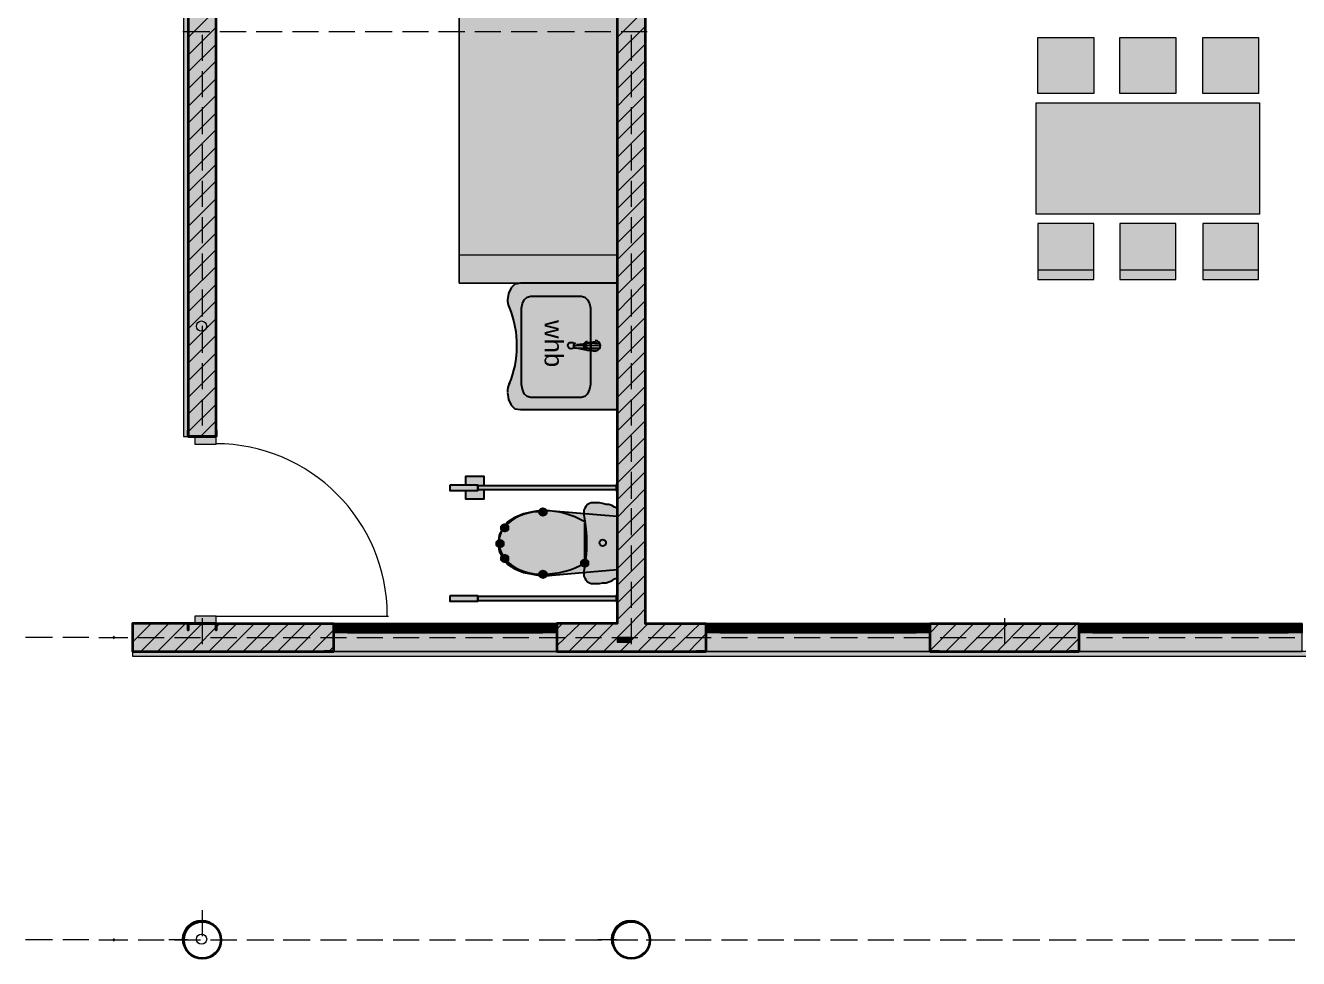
# Model space of a CAD drawing. Header units: inches. Extents: x 4990 to 45771, y 36968 to 49368.
# Drawn here: x 34261 to 41092, y 38220 to 43228 of the extents above; entities that cross this region are included whole.
import ezdxf

# ---------------------------------------------------------------- set-up
doc = ezdxf.new("R2010")
doc.units = ezdxf.units.IN
doc.header["$MEASUREMENT"] = 0
for name, color, linetype in [('PDF_PDF_Annotation - Label', 7, 'Continuous'), ('PDF_PDF_Structural - Shear', 6, 'Continuous'), ('PDF_Text', 1, 'Continuous')]:
    doc.layers.add(name, color=color, linetype=linetype)
for name, color, linetype, true_color in [('PDF_PDF_Interior$-$Furniture$', 7, 'Continuous', 0xffffff), ('PDF_PDF_Shell - Roof', 7, 'Continuous', 0xbf8080), ('PDF_PDF_Structural - Bearing', 7, 'Continuous', 0xfd8379)]:
    doc.layers.add(name, color=color, linetype=linetype, true_color=true_color)
doc.styles.add('PDF ArialMT', font='arial.ttf')

msp = doc.modelspace()

# ---------------------------------------------------------------- hatches: boundary and pattern name
at = {"layer": 'PDF_PDF_Interior$-$Furniture$', "true_color": 0x7b6444, "transparency": 33554559}
for points in [[(37037.6, 40642), (37022.7, 40637), (37012.7, 40627), (37012.7, 40607), (37022.7, 40597), (37037.6, 40592), (37052.6, 40597), (37062.6, 40607), (37062.6, 40627), (37052.6, 40637)], [(36832.9, 40557.1), (36817.9, 40552.1), (36807.9, 40542.1), (36807.9, 40522.1), (36817.9, 40512.1), (36832.9, 40507.2), (36847.9, 40512.1), (36857.9, 40522.1), (36857.9, 40542.1), (36847.9, 40552.1)], [(36807.9, 40472.2), (36793, 40467.2), (36783, 40457.2), (36783, 40437.2), (36793, 40427.3), (36807.9, 40422.3), (36822.9, 40427.3), (36832.9, 40437.2), (36832.9, 40457.2), (36822.9, 40467.2)], [(36832.9, 40392.3), (36817.9, 40387.3), (36807.9, 40377.3), (36807.9, 40357.4), (36817.9, 40347.4), (36832.9, 40342.4), (36847.9, 40347.4), (36857.9, 40357.4), (36857.9, 40377.3), (36847.9, 40387.3)], [(37037.6, 40307.4), (37022.7, 40302.4), (37012.7, 40292.4), (37012.7, 40272.5), (37022.7, 40262.5), (37037.6, 40257.5), (37052.6, 40262.5), (37062.6, 40272.5), (37062.6, 40292.4), (37052.6, 40302.4)], [(37262.3, 40367.3), (37247.4, 40362.3), (37237.4, 40352.4), (37237.4, 40332.4), (37247.4, 40322.4), (37262.3, 40317.4), (37277.3, 40322.4), (37287.3, 40332.4), (37287.3, 40352.4), (37277.3, 40362.3)]]:
    msp.add_hatch(color=37, dxfattribs=at).paths.add_polyline_path(points)
at = {"layer": 'PDF_PDF_Structural - Shear', "transparency": 33554559}
for points in [[(34735.7, 39952.9), (34730.7, 39947.9), (34725.7, 39942.9), (34730.7, 39937.9), (34735.7, 39932.9), (34740.7, 39937.9), (34745.7, 39942.9), (34740.7, 39947.9)], [(34735.7, 39952.9), (34730.7, 39947.9), (34725.7, 39942.9), (34730.7, 39937.9), (34735.7, 39932.9), (34740.7, 39937.9), (34745.7, 39942.9), (34740.7, 39947.9)], [(34735.7, 38330.1), (34730.7, 38325.1), (34725.7, 38320.1), (34730.7, 38315.1), (34735.7, 38310.1), (34740.7, 38315.1), (34745.7, 38320.1), (34740.7, 38325.1)], [(34735.7, 38330.1), (34730.7, 38325.1), (34725.7, 38320.1), (34730.7, 38315.1), (34735.7, 38310.1), (34740.7, 38315.1), (34745.7, 38320.1), (34740.7, 38325.1)]]:
    msp.add_hatch(color=256, dxfattribs=at).paths.add_polyline_path(points)

# ---------------------------------------------------------------- linework, layer by layer
at = {"layer": 'PDF_PDF_Annotation - Label', "lineweight": 13}
for centre in [(35206.5, 41614.8), (35206.5, 38324.1)]:
    msp.add_circle(centre, 27.5, dxfattribs=at)
at = {"layer": 'PDF_PDF_Annotation - Label', "lineweight": 0}
for centre in [(35206.5, 41614.8), (35206.5, 38324.1)]:
    msp.add_circle(centre, 27.5, dxfattribs=at)
at = {"layer": 'PDF_PDF_Interior$-$Furniture$', "color": 39, "lineweight": 13, "true_color": 0x563838}
for points in [[(39993.7, 42864), (39694.1, 42864), (39694.1, 43163.6), (39993.7, 43163.6)], [(40433.1, 42864), (40133.5, 42864), (40133.5, 43163.6), (40433.1, 43163.6)], [(40877.5, 42864), (40577.9, 42864), (40577.9, 43163.6), (40877.5, 43163.6)], [(40882.5, 42214.9), (39684.1, 42214.9), (39684.1, 42814), (40882.5, 42814)], [(39694.1, 42164.9), (39694.1, 41865.3), (39993.7, 41865.3), (39993.7, 42164.9)], [(40133.5, 42164.9), (40133.5, 41865.3), (40433.1, 41865.3), (40433.1, 42164.9)], [(40577.9, 42164.9), (40577.9, 41865.3), (40877.5, 41865.3), (40877.5, 42164.9)]]:
    msp.add_lwpolyline(points, close=True, dxfattribs=at)
for points in [[(39993.7, 41915.3), (39694.1, 41915.3)], [(40433.1, 41915.3), (40133.5, 41915.3)], [(40877.5, 41915.3), (40577.9, 41915.3)]]:
    msp.add_lwpolyline(points, dxfattribs=at)
at = {"layer": 'PDF_PDF_Interior$-$Furniture$', "color": 37, "lineweight": 25, "true_color": 0x7b6444}
for points in [[(36847.9, 41256.1), (36852.9, 41221.2), (36867.9, 41191.2), (36887.8, 41171.3), (36917.8, 41166.3), (37437.1, 41166.3), (37437.1, 41845.3), (36917.8, 41845.3), (36887.8, 41840.4), (36867.9, 41820.4), (36852.9, 41790.4), (36847.9, 41755.5)], [(37217.4, 41515.8), (37272.3, 41520.8)], [(37272.3, 41485.8), (37217.4, 41495.8)], [(37322.2, 41530.8), (37277.3, 41525.8)], [(37282.3, 41490.8), (37297.3, 41490.8), (37297.3, 41520.8), (37282.3, 41520.8)], [(36723.1, 40756.8), (36723.1, 40806.7), (36623.2, 40806.7), (36623.2, 40761.8)], [(36623.2, 40731.8), (36623.2, 40686.9), (36723.1, 40686.9), (36723.1, 40736.8)]]:
    msp.add_lwpolyline(points, dxfattribs=at)
at = {"layer": 'PDF_PDF_Interior$-$Furniture$', "lineweight": 0}
for points in [[(37437.1, 41845.3), (36917.8, 41845.3), (37437.1, 41845.3)], [(37347.2, 41510.8), (37212.4, 41510.8), (37347.2, 41510.8)], [(37347.2, 41495.8), (37212.4, 41495.8), (37347.2, 41495.8)], [(37332.2, 41485.8), (37277.3, 41485.8), (37332.2, 41485.8)]]:
    msp.add_lwpolyline(points, dxfattribs=at)
at = {"layer": 'PDF_PDF_Interior$-$Furniture$', "color": 37, "lineweight": 25, "true_color": 0x7b6444}
for points in [[(36846.9, 41760.3, 0.112451), (36857.7, 41711.6, -0.101348), (36896.8, 41507.6, -0.102051), (36855.5, 41302.7)], [(37276.7, 41532.3, 0.118159), (37266.6, 41528.8, 0.254798), (37256.3, 41510, 0.255358), (37266.6, 41491.1, 0.122395), (37277.3, 41485.8), (37322.2, 41480.8)], [(37318.8, 41482.5, 0.414354), (37346.2, 41510, 0.414157), (37318.8, 41537.4)], [(37212.3, 41522.3, 0.377778), (37201.4, 41510, 0.378793), (37212.4, 41497.6)], [(37278.8, 41522.4, 0.414719), (37266.3, 41509.9, 0.415085), (37278.8, 41497.5)], [(37019.1, 40618.6, 0.214257), (36826.9, 40532.3, 0.158174), (36801.9, 40452.1)], [(37259.6, 40565.2, 0.133083), (37044.1, 40623.6, 0.004504), (37037.2, 40623.5)], [(37044.2, 40284.1, 0.13301), (37262.3, 40342.4), (37262.3, 40447.2), (37262.3, 40557.1)], [(37019.1, 40289, 0.01414), (37034.7, 40289.2, 0.006728), (37044.7, 40289.1)]]:
    msp.add_lwpolyline(points, format="xyb", dxfattribs=at)
for points in [[(36922.8, 41710.5), (36927.8, 41735.5), (36937.8, 41755.5), (36952.7, 41770.4), (36972.7, 41775.4), (37242.4, 41775.4), (37262.3, 41770.4), (37277.3, 41755.5), (37287.3, 41735.5), (37292.3, 41710.5), (37292.3, 41301.1), (37287.3, 41276.1), (37277.3, 41251.1), (37262.3, 41236.2), (37242.4, 41231.2), (36972.7, 41231.2), (36952.7, 41236.2), (36937.8, 41251.1), (36927.8, 41276.1), (36922.8, 41301.1)], [(36538.3, 40761.8), (36538.3, 40731.8), (36688.1, 40731.8), (36688.1, 40761.8)], [(36688.1, 40756.8), (36688.1, 40736.8), (37432.1, 40736.8), (37432.1, 40756.8)], [(37432.1, 40726.9), (37437.1, 40726.9), (37437.1, 40766.8), (37432.1, 40766.8)], [(37422.1, 40642), (37407.1, 40652), (37392.2, 40656.9), (37377.2, 40656.9), (37357.2, 40661.9), (37342.2, 40666.9), (37327.2, 40666.9), (37307.3, 40666.9), (37297.3, 40666.9), (37287.3, 40661.9), (37277.3, 40656.9), (37267.3, 40647), (37262.3, 40637), (37257.3, 40627), (37257.3, 40617), (37257.3, 40602), (37262.3, 40567.1), (37267.3, 40527.1), (37272.3, 40487.2), (37272.3, 40447.2), (37272.3, 40412.3), (37267.3, 40372.3), (37262.3, 40332.4), (37257.3, 40297.4), (37257.3, 40282.5), (37257.3, 40272.5), (37262.3, 40262.5), (37267.3, 40252.5), (37277.3, 40242.5), (37287.3, 40237.5), (37297.3, 40232.5), (37307.3, 40232.5), (37327.2, 40232.5), (37342.2, 40232.5), (37357.2, 40237.5), (37377.2, 40237.5), (37392.2, 40242.5), (37407.1, 40247.5), (37422.1, 40257.5), (37437.1, 40262.5), (37437.1, 40637)], [(36932.8, 40607), (36887.8, 40587), (36847.9, 40562.1), (36822.9, 40527.1), (36802.9, 40492.2), (36798, 40447.2), (36802.9, 40407.3), (36822.9, 40372.3), (36847.9, 40337.4), (36887.8, 40312.4), (36932.8, 40292.4), (36982.7, 40282.5), (37037.6, 40272.5), (37087.6, 40277.5), (37437.1, 40307.4), (37437.1, 40592), (37087.6, 40622), (37037.6, 40627), (36982.7, 40617)], [(36538.3, 40167.6), (36538.3, 40137.6), (36688.1, 40137.6), (36688.1, 40167.6)], [(37432.1, 40132.7), (37437.1, 40132.7), (37437.1, 40172.6), (37432.1, 40172.6)], [(36688.1, 40162.6), (36688.1, 40142.6), (37432.1, 40142.6), (37432.1, 40162.6)]]:
    msp.add_lwpolyline(points, close=True, dxfattribs=at)
at = {"layer": 'PDF_PDF_Interior$-$Furniture$', "lineweight": 0}
msp.add_lwpolyline([(36857.9, 41705.5), (36857.9, 41705.5), (36857.9, 41705.5)], close=True, dxfattribs=at)
at = {"layer": 'PDF_PDF_Interior$-$Furniture$', "color": 37, "lineweight": 25, "true_color": 0x7b6444}
for centre in [(37188.9, 41509.9), (37358.7, 40451.3)]:
    msp.add_circle(centre, 17.5, dxfattribs=at)
for centre, radius, start, end in [((36959.2, 41260.3), 112.3, 154.67654, 180.36247), ((37024.1, 40366.5), 252.1, 86.81903, 90.06088), ((36939.2, 40456.3), 137.3, 180.31309, 216.25489), ((37019.1, 40541.2), 257.2, 221.62172, 270)]:
    msp.add_arc(centre, radius, start, end, dxfattribs=at)
at = {"layer": 'PDF_PDF_Interior$-$Furniture$', "transparency": 33554559}
for points in [[(39993.7, 42864), (39993.7, 43163.6), (39694.1, 42864)], [(39993.7, 43163.6), (39694.1, 42864), (39694.1, 43163.6)], [(40433.1, 42864), (40433.1, 43163.6), (40133.5, 42864)], [(40433.1, 43163.6), (40133.5, 42864), (40133.5, 43163.6)], [(40877.5, 42864), (40877.5, 43163.6), (40577.9, 42864)], [(40877.5, 43163.6), (40577.9, 42864), (40577.9, 43163.6)], [(40882.5, 42214.9), (40882.5, 42814), (39684.1, 42214.9)], [(40882.5, 42814), (39684.1, 42214.9), (39684.1, 42814)], [(39993.7, 42164.9), (39993.7, 41865.3), (39694.1, 42164.9)], [(39993.7, 41865.3), (39694.1, 42164.9), (39694.1, 41865.3)], [(40433.1, 42164.9), (40433.1, 41865.3), (40133.5, 42164.9)], [(40433.1, 41865.3), (40133.5, 42164.9), (40133.5, 41865.3)], [(40877.5, 42164.9), (40877.5, 41865.3), (40577.9, 42164.9)], [(40877.5, 41865.3), (40577.9, 42164.9), (40577.9, 41865.3)], [(36862.9, 41810.4), (37437.1, 41800.4), (36857.9, 41800.4)], [(36872.9, 41825.4), (37437.1, 41810.4), (36862.9, 41810.4)], [(37437.1, 41810.4), (36862.9, 41810.4), (37437.1, 41800.4)], [(36882.8, 41830.4), (37437.1, 41825.4), (36872.9, 41825.4)], [(37437.1, 41825.4), (36872.9, 41825.4), (37437.1, 41810.4)], [(36892.8, 41840.4), (37437.1, 41830.4), (36882.8, 41830.4)], [(37437.1, 41830.4), (36882.8, 41830.4), (37437.1, 41825.4)], [(36902.8, 41845.3), (37437.1, 41840.4), (36892.8, 41840.4)], [(37437.1, 41840.4), (36892.8, 41840.4), (37437.1, 41830.4)], [(36917.8, 41845.3), (37437.1, 41845.3), (36902.8, 41845.3)], [(37437.1, 41845.3), (36902.8, 41845.3), (37437.1, 41840.4)], [(36852.9, 41785.4), (37437.1, 41765.5), (36847.9, 41765.5)], [(37437.1, 41765.5), (36847.9, 41765.5), (37437.1, 41750.5)], [(36847.9, 41765.5), (37437.1, 41750.5), (36847.9, 41750.5)], [(37437.1, 41750.5), (36847.9, 41750.5), (37437.1, 41735.5)], [(36847.9, 41750.5), (37437.1, 41735.5), (36847.9, 41735.5)], [(36857.9, 41800.4), (37437.1, 41785.4), (36852.9, 41785.4)], [(37437.1, 41785.4), (36852.9, 41785.4), (37437.1, 41765.5)], [(37437.1, 41800.4), (36857.9, 41800.4), (37437.1, 41785.4)], [(37437.1, 41735.5), (36847.9, 41735.5), (37437.1, 41720.5)], [(36847.9, 41735.5), (37437.1, 41720.5), (36852.9, 41720.5)], [(37437.1, 41720.5), (36852.9, 41720.5), (37437.1, 41705.5)], [(36852.9, 41720.5), (37437.1, 41705.5), (36857.9, 41705.5)], [(37437.1, 41705.5), (36857.9, 41705.5), (37437.1, 41645.6)], [(36857.9, 41705.5), (37437.1, 41645.6), (36877.8, 41645.6)], [(37437.1, 41645.6), (36877.8, 41645.6), (37437.1, 41575.7)], [(36877.8, 41645.6), (37437.1, 41575.7), (36892.8, 41575.7)], [(37437.1, 41575.7), (36892.8, 41575.7), (37437.1, 41505.8)], [(36892.8, 41575.7), (37437.1, 41505.8), (36897.8, 41505.8)], [(36897.8, 41505.8), (37437.1, 41435.9), (36892.8, 41435.9)], [(37437.1, 41505.8), (36897.8, 41505.8), (36897.8, 41505.8)], [(37437.1, 41505.8), (36897.8, 41505.8), (37437.1, 41435.9)], [(37212.4, 41510.8), (37347.2, 41505.8), (37207.4, 41505.8)], [(37347.2, 41505.8), (37207.4, 41505.8), (37347.2, 41495.8)], [(37207.4, 41505.8), (37347.2, 41495.8), (37212.4, 41495.8)], [(37217.4, 41515.8), (37347.2, 41510.8), (37212.4, 41510.8)], [(37212.4, 41510.8), (37347.2, 41510.8), (37347.2, 41510.8)], [(37347.2, 41510.8), (37212.4, 41510.8), (37347.2, 41505.8)], [(37212.4, 41495.8), (37347.2, 41495.8), (37347.2, 41495.8)], [(37347.2, 41495.8), (37212.4, 41495.8), (37342.2, 41495.8)], [(37212.4, 41495.8), (37342.2, 41495.8), (37217.4, 41495.8)], [(37272.3, 41520.8), (37342.2, 41515.8), (37217.4, 41515.8)], [(37342.2, 41515.8), (37217.4, 41515.8), (37347.2, 41510.8)], [(37342.2, 41495.8), (37217.4, 41495.8), (37337.2, 41485.8)], [(37217.4, 41495.8), (37337.2, 41485.8), (37272.3, 41485.8)], [(37277.3, 41525.8), (37337.2, 41520.8), (37272.3, 41520.8)], [(37337.2, 41520.8), (37272.3, 41520.8), (37342.2, 41515.8)], [(37337.2, 41485.8), (37272.3, 41485.8), (37277.3, 41485.8)], [(37272.3, 41485.8), (37337.2, 41485.8), (37337.2, 41485.8)], [(37322.2, 41530.8), (37332.2, 41525.8), (37277.3, 41525.8)], [(37337.2, 41525.8), (37337.2, 41525.8), (37277.3, 41525.8)], [(37337.2, 41525.8), (37277.3, 41525.8), (37332.2, 41525.8)], [(37337.2, 41525.8), (37277.3, 41525.8), (37337.2, 41520.8)], [(37337.2, 41485.8), (37332.2, 41485.8), (37277.3, 41485.8)], [(37277.3, 41485.8), (37332.2, 41485.8), (37322.2, 41480.8)], [(36892.8, 41435.9), (37437.1, 41366), (36877.8, 41366)], [(37437.1, 41435.9), (36892.8, 41435.9), (37437.1, 41366)], [(36877.8, 41366), (37437.1, 41306.1), (36857.9, 41306.1)], [(37437.1, 41366), (36877.8, 41366), (37437.1, 41306.1)], [(36852.9, 41291.1), (37437.1, 41276.1), (36847.9, 41276.1)], [(37437.1, 41276.1), (36847.9, 41276.1), (37437.1, 41261.1)], [(36847.9, 41276.1), (37437.1, 41261.1), (36847.9, 41261.1)], [(37437.1, 41261.1), (36847.9, 41261.1), (37437.1, 41241.2)], [(36847.9, 41261.1), (37437.1, 41241.2), (36847.9, 41241.2)], [(36857.9, 41301.1), (37437.1, 41291.1), (36852.9, 41291.1)], [(37437.1, 41291.1), (36852.9, 41291.1), (37437.1, 41276.1)], [(36857.9, 41306.1), (36857.9, 41301.1), (36857.9, 41301.1)], [(37437.1, 41306.1), (36857.9, 41306.1), (37437.1, 41301.1)], [(36857.9, 41306.1), (37437.1, 41301.1), (36857.9, 41301.1)], [(37437.1, 41301.1), (36857.9, 41301.1), (37437.1, 41291.1)], [(37437.1, 41241.2), (36847.9, 41241.2), (37437.1, 41226.2)], [(36847.9, 41241.2), (37437.1, 41226.2), (36852.9, 41226.2)], [(37437.1, 41226.2), (36852.9, 41226.2), (37437.1, 41211.2)], [(36852.9, 41226.2), (37437.1, 41211.2), (36857.9, 41211.2)], [(37437.1, 41211.2), (36857.9, 41211.2), (37437.1, 41196.2)], [(36857.9, 41211.2), (37437.1, 41196.2), (36862.9, 41196.2)], [(37437.1, 41196.2), (36862.9, 41196.2), (37437.1, 41186.2)], [(36862.9, 41196.2), (37437.1, 41186.2), (36872.9, 41186.2)], [(37437.1, 41186.2), (36872.9, 41186.2), (37437.1, 41176.2)], [(36872.9, 41186.2), (37437.1, 41176.2), (36882.8, 41176.2)], [(37437.1, 41176.2), (36882.8, 41176.2), (37437.1, 41171.3)], [(36882.8, 41176.2), (37437.1, 41171.3), (36892.8, 41171.3)], [(37437.1, 41171.3), (36892.8, 41171.3), (37437.1, 41166.3)], [(36892.8, 41171.3), (37437.1, 41166.3), (36902.8, 41166.3)], [(37437.1, 41166.3), (36902.8, 41166.3), (36917.8, 41166.3)], [(36902.8, 41166.3), (37437.1, 41166.3), (37437.1, 41166.3)], [(36723.1, 40806.7), (36623.2, 40806.7), (36723.1, 40761.8)], [(36623.2, 40806.7), (36723.1, 40761.8), (36623.2, 40761.8)], [(36688.1, 40761.8), (36688.1, 40731.8), (36538.3, 40761.8)], [(36688.1, 40731.8), (36538.3, 40761.8), (36538.3, 40731.8)], [(36723.1, 40761.8), (36623.2, 40761.8), (36723.1, 40756.8)], [(36623.2, 40761.8), (36723.1, 40756.8), (36623.2, 40756.8)], [(36723.1, 40756.8), (36623.2, 40756.8), (36723.1, 40736.8)], [(36623.2, 40756.8), (36723.1, 40736.8), (36623.2, 40736.8)], [(36723.1, 40736.8), (36623.2, 40736.8), (36723.1, 40731.8)], [(36623.2, 40736.8), (36723.1, 40731.8), (36623.2, 40731.8)], [(36723.1, 40731.8), (36623.2, 40731.8), (36723.1, 40686.9)], [(36623.2, 40731.8), (36723.1, 40686.9), (36623.2, 40686.9)], [(37432.1, 40756.8), (37432.1, 40736.8), (36688.1, 40756.8)], [(37432.1, 40736.8), (36688.1, 40756.8), (36688.1, 40736.8)], [(37432.1, 40766.8), (37437.1, 40766.8), (37432.1, 40726.9)], [(37437.1, 40766.8), (37432.1, 40726.9), (37437.1, 40726.9)], [(37272.3, 40652), (37412.1, 40647), (37267.3, 40647)], [(37412.1, 40647), (37267.3, 40647), (37422.1, 40642)], [(37267.3, 40647), (37422.1, 40642), (37267.3, 40642)], [(37277.3, 40656.9), (37407.1, 40652), (37272.3, 40652)], [(37407.1, 40652), (37272.3, 40652), (37412.1, 40647)], [(37282.3, 40656.9), (37387.2, 40656.9), (37277.3, 40656.9)], [(37392.2, 40656.9), (37392.2, 40656.9), (37277.3, 40656.9)], [(37392.2, 40656.9), (37277.3, 40656.9), (37387.2, 40656.9)], [(37392.2, 40656.9), (37277.3, 40656.9), (37407.1, 40652)], [(37287.3, 40661.9), (37377.2, 40656.9), (37282.3, 40656.9)], [(37377.2, 40656.9), (37282.3, 40656.9), (37387.2, 40656.9)], [(37297.3, 40666.9), (37357.2, 40661.9), (37287.3, 40661.9)], [(37362.2, 40661.9), (37362.2, 40661.9), (37287.3, 40661.9)], [(37362.2, 40661.9), (37287.3, 40661.9), (37357.2, 40661.9)], [(37362.2, 40661.9), (37287.3, 40661.9), (37377.2, 40656.9)], [(37302.3, 40666.9), (37337.2, 40666.9), (37297.3, 40666.9)], [(37342.2, 40666.9), (37342.2, 40666.9), (37297.3, 40666.9)], [(37342.2, 40666.9), (37297.3, 40666.9), (37337.2, 40666.9)], [(37342.2, 40666.9), (37297.3, 40666.9), (37357.2, 40661.9)], [(37307.3, 40666.9), (37327.2, 40666.9), (37302.3, 40666.9)], [(37327.2, 40666.9), (37302.3, 40666.9), (37337.2, 40666.9)], [(36887.8, 40587), (37437.1, 40562.1), (36847.9, 40562.1)], [(36892.8, 40592), (37437.1, 40587), (36887.8, 40587)], [(37437.1, 40587), (36887.8, 40587), (37437.1, 40562.1)], [(36932.8, 40607), (37437.1, 40592), (36892.8, 40592)], [(37437.1, 40592), (36892.8, 40592), (37437.1, 40587)], [(36982.7, 40617), (37262.3, 40607), (36932.8, 40607)], [(37262.3, 40607), (36932.8, 40607), (37437.1, 40592)], [(37022.7, 40622), (37127.5, 40617), (36982.7, 40617)], [(37127.5, 40617), (36982.7, 40617), (37262.3, 40607)], [(37037.6, 40627), (37087.6, 40622), (37022.7, 40622)], [(37087.6, 40622), (37022.7, 40622), (37127.5, 40617)], [(37262.3, 40637), (37437.1, 40627), (37257.3, 40627)], [(37437.1, 40627), (37257.3, 40627), (37437.1, 40617)], [(37257.3, 40627), (37437.1, 40617), (37257.3, 40617)], [(37437.1, 40617), (37257.3, 40617), (37437.1, 40602)], [(37257.3, 40617), (37437.1, 40602), (37257.3, 40602)], [(37437.1, 40602), (37257.3, 40602), (37437.1, 40567.1)], [(37257.3, 40602), (37437.1, 40567.1), (37262.3, 40567.1)], [(37267.3, 40642), (37432.1, 40637), (37262.3, 40637)], [(37437.1, 40637), (37437.1, 40637), (37262.3, 40637)], [(37437.1, 40637), (37262.3, 40637), (37432.1, 40637)], [(37437.1, 40637), (37262.3, 40637), (37437.1, 40627)], [(37422.1, 40642), (37267.3, 40642), (37432.1, 40637)], [(36822.9, 40527.1), (37437.1, 40492.2), (36802.9, 40492.2)], [(36847.9, 40562.1), (37437.1, 40527.1), (36822.9, 40527.1)], [(37437.1, 40527.1), (36822.9, 40527.1), (37437.1, 40492.2)], [(37437.1, 40562.1), (36847.9, 40562.1), (37437.1, 40527.1)], [(37437.1, 40567.1), (37262.3, 40567.1), (37437.1, 40527.1)], [(37262.3, 40567.1), (37437.1, 40527.1), (37267.3, 40527.1)], [(37437.1, 40527.1), (37267.3, 40527.1), (37437.1, 40487.2)], [(37267.3, 40527.1), (37437.1, 40487.2), (37272.3, 40487.2)], [(36802.9, 40492.2), (37437.1, 40447.2), (36798, 40447.2)], [(37437.1, 40447.2), (36798, 40447.2), (37437.1, 40407.3)], [(36798, 40447.2), (37437.1, 40407.3), (36802.9, 40407.3)], [(37437.1, 40492.2), (36802.9, 40492.2), (37437.1, 40447.2)], [(37437.1, 40487.2), (37272.3, 40487.2), (37437.1, 40447.2)], [(37272.3, 40487.2), (37437.1, 40447.2), (37272.3, 40447.2)], [(37437.1, 40447.2), (37272.3, 40447.2), (37437.1, 40412.3)], [(37272.3, 40447.2), (37437.1, 40412.3), (37272.3, 40412.3)], [(37437.1, 40407.3), (36802.9, 40407.3), (37437.1, 40372.3)], [(36802.9, 40407.3), (37437.1, 40372.3), (36822.9, 40372.3)], [(37437.1, 40372.3), (36822.9, 40372.3), (37437.1, 40337.4)], [(36822.9, 40372.3), (37437.1, 40337.4), (36847.9, 40337.4)], [(37267.3, 40372.3), (37437.1, 40332.4), (37262.3, 40332.4)], [(37272.3, 40412.3), (37437.1, 40372.3), (37267.3, 40372.3)], [(37437.1, 40372.3), (37267.3, 40372.3), (37437.1, 40332.4)], [(37437.1, 40412.3), (37272.3, 40412.3), (37437.1, 40372.3)], [(37437.1, 40337.4), (36847.9, 40337.4), (37437.1, 40312.4)], [(36847.9, 40337.4), (37437.1, 40312.4), (36887.8, 40312.4)], [(37437.1, 40312.4), (36887.8, 40312.4), (37437.1, 40307.4)], [(36887.8, 40312.4), (37437.1, 40307.4), (36892.8, 40307.4)], [(37437.1, 40307.4), (36892.8, 40307.4), (37262.3, 40292.4)], [(36892.8, 40307.4), (37262.3, 40292.4), (36932.8, 40292.4)], [(37262.3, 40332.4), (37437.1, 40297.4), (37257.3, 40297.4)], [(37437.1, 40332.4), (37262.3, 40332.4), (37437.1, 40297.4)], [(37262.3, 40292.4), (36932.8, 40292.4), (37127.5, 40282.5)], [(36932.8, 40292.4), (37127.5, 40282.5), (36982.7, 40282.5)], [(36982.7, 40282.5), (37022.7, 40277.5), (37087.6, 40277.5)], [(36982.7, 40282.5), (37127.5, 40282.5), (37087.6, 40277.5)], [(37022.7, 40277.5), (37087.6, 40277.5), (37037.6, 40272.5)], [(37437.1, 40297.4), (37257.3, 40297.4), (37437.1, 40282.5)], [(37257.3, 40297.4), (37437.1, 40282.5), (37257.3, 40282.5)], [(37437.1, 40282.5), (37257.3, 40282.5), (37437.1, 40272.5)], [(37257.3, 40282.5), (37437.1, 40272.5), (37257.3, 40272.5)], [(37437.1, 40272.5), (37257.3, 40272.5), (37437.1, 40262.5)], [(37257.3, 40272.5), (37437.1, 40262.5), (37262.3, 40262.5)], [(37432.1, 40262.5), (37432.1, 40262.5), (37262.3, 40262.5)], [(37432.1, 40262.5), (37262.3, 40262.5), (37437.1, 40262.5)], [(37432.1, 40262.5), (37262.3, 40262.5), (37422.1, 40257.5)], [(37262.3, 40262.5), (37422.1, 40257.5), (37267.3, 40257.5)], [(37422.1, 40257.5), (37267.3, 40257.5), (37412.1, 40252.5)], [(37267.3, 40257.5), (37412.1, 40252.5), (37267.3, 40252.5)], [(37412.1, 40252.5), (37267.3, 40252.5), (37407.1, 40247.5)], [(37267.3, 40252.5), (37407.1, 40247.5), (37272.3, 40247.5)], [(37407.1, 40247.5), (37272.3, 40247.5), (37392.2, 40242.5)], [(37272.3, 40247.5), (37392.2, 40242.5), (37277.3, 40242.5)], [(37387.2, 40242.5), (37387.2, 40242.5), (37277.3, 40242.5)], [(37387.2, 40242.5), (37277.3, 40242.5), (37392.2, 40242.5)], [(37387.2, 40242.5), (37277.3, 40242.5), (37377.2, 40237.5)], [(37277.3, 40242.5), (37377.2, 40237.5), (37282.3, 40237.5)], [(37377.2, 40237.5), (37282.3, 40237.5), (37362.2, 40237.5)], [(37282.3, 40237.5), (37362.2, 40237.5), (37287.3, 40237.5)], [(37357.2, 40237.5), (37357.2, 40237.5), (37287.3, 40237.5)], [(37357.2, 40237.5), (37287.3, 40237.5), (37362.2, 40237.5)], [(37357.2, 40237.5), (37287.3, 40237.5), (37342.2, 40232.5)], [(37287.3, 40237.5), (37342.2, 40232.5), (37297.3, 40232.5)], [(36688.1, 40167.6), (36688.1, 40137.6), (36538.3, 40167.6)], [(36688.1, 40137.6), (36538.3, 40167.6), (36538.3, 40137.6)], [(37337.2, 40232.5), (37337.2, 40232.5), (37297.3, 40232.5)], [(37337.2, 40232.5), (37297.3, 40232.5), (37342.2, 40232.5)], [(37297.3, 40232.5), (37302.3, 40232.5), (37327.2, 40232.5)], [(37297.3, 40232.5), (37337.2, 40232.5), (37327.2, 40232.5)], [(37302.3, 40232.5), (37327.2, 40232.5), (37307.3, 40232.5)], [(37432.1, 40172.6), (37437.1, 40172.6), (37432.1, 40132.7)], [(37437.1, 40172.6), (37432.1, 40132.7), (37437.1, 40132.7)], [(37432.1, 40162.6), (37432.1, 40142.6), (36688.1, 40162.6)], [(37432.1, 40142.6), (36688.1, 40162.6), (36688.1, 40142.6)]]:
    msp.add_solid(points, dxfattribs=at)
at = {"layer": 'PDF_PDF_Shell - Roof', "color": 7, "lineweight": 13}
msp.add_lwpolyline([(37437.1, 41845.3), (36588.2, 41845.3), (36588.2, 43947.5), (37437.1, 43947.5)], close=True, dxfattribs=at)
at = {"layer": 'PDF_PDF_Shell - Roof', "lineweight": 13}
for points in [[(35250, 43193.5), (35105.2, 43193.5)], [(35444.8, 43193.5), (35305, 43193.5)], [(35639.5, 43193.5), (35499.7, 43193.5)], [(35834.3, 43193.5), (35694.4, 43193.5)], [(36029, 43193.5), (35889.2, 43193.5)], [(36228.7, 43193.5), (36083.9, 43193.5)], [(36423.5, 43193.5), (36283.6, 43193.5)], [(36618.2, 43193.5), (36478.4, 43193.5)], [(36812.9, 43193.5), (36673.1, 43193.5)], [(37007.7, 43193.5), (36867.9, 43193.5)], [(37207.4, 43193.5), (37062.6, 43193.5)], [(37402.1, 43193.5), (37262.3, 43193.5)], [(37596.9, 43193.5), (37457.1, 43193.5)]]:
    msp.add_lwpolyline(points, dxfattribs=at)
at = {"layer": 'PDF_PDF_Structural - Bearing', "color": 7, "lineweight": 35}
for points in [[(35110.2, 48022), (35135.2, 48022), (35135.2, 41021.5), (35135.2, 41056.4), (35135.2, 41021.5), (35135.2, 41056.4)], [(37586.9, 47023.4), (37586.9, 46988.4), (37586.9, 47023.4), (37551.9, 47023.4), (37586.9, 47023.4), (37586.9, 40017.8), (37911.5, 40017.8), (37911.5, 39967.9), (37911.5, 39868), (37861.5, 39868)], [(35285, 41021.5), (35170.1, 41021.5), (35285, 41021.5), (35285, 43947.5), (37437.1, 43947.5), (37437.1, 40017.8), (37112.5, 40017.8), (37112.5, 39967.9), (37112.5, 39868), (37162.5, 39868)], [(35285, 41056.4), (35285, 41021.5), (35285, 41056.4), (35285, 41021.5), (35170.1, 41021.5), (35135.2, 41021.5), (35170.1, 41021.5), (35135.2, 41021.5)], [(35135.2, 40017.8), (34835.6, 40017.8), (34835.6, 39868), (35914.1, 39868)], [(35285, 39982.9), (35285, 40017.8), (35285, 39982.9), (35285, 40017.8), (35170.1, 40017.8), (35135.2, 40017.8), (35170.1, 40017.8), (35285, 40017.8), (35170.1, 40017.8), (35135.2, 40017.8), (35135.2, 39982.9), (35135.2, 40017.8), (35135.2, 39982.9)], [(35285, 40017.8), (35914.1, 40017.8), (35914.1, 39967.9), (35914.1, 39868), (35864.2, 39868)], [(39164.8, 39868), (39114.8, 39868), (39114.8, 39967.9), (39114.8, 40017.8), (39913.8, 40017.8), (39913.8, 39967.9), (39913.8, 39868), (39863.8, 39868)], [(37112.5, 39868), (37911.5, 39868)], [(39114.8, 39868), (39913.8, 39868)]]:
    msp.add_lwpolyline(points, dxfattribs=at)
at = {"layer": 'PDF_PDF_Structural - Bearing', "color": 251, "lineweight": 20, "true_color": 0x696969}
for points in [[(35110.2, 44996.1), (35110.2, 41021.5), (35135.2, 41021.5), (35135.2, 44996.1)], [(35509.7, 39843), (44218, 39843), (44218, 39868), (44218, 40417.3), (44193, 40417.3), (44193, 39868), (35509.7, 39868)], [(37512, 39868), (34835.6, 39868), (34835.6, 39843), (37512, 39843)], [(39514.3, 39868), (37611.9, 39868)], [(37611.9, 39843), (39514.3, 39843)], [(41516.6, 39868), (39614.2, 39868)], [(39614.2, 39843), (41516.6, 39843)]]:
    msp.add_lwpolyline(points, dxfattribs=at)
at = {"layer": 'PDF_PDF_Structural - Bearing', "color": 123, "lineweight": 20, "true_color": 0x70cdbd}
msp.add_lwpolyline([(36588.2, 41845.3), (37437.1, 41845.3), (37437.1, 43947.5), (36588.2, 43947.5)], close=True, dxfattribs=at)
at = {"layer": 'PDF_PDF_Structural - Bearing', "lineweight": 9}
for points in [[(35135.2, 43163.6), (35285, 43313.4)], [(37586.9, 43313.4), (37437.1, 43163.6)], [(35135.2, 43068.7), (35285, 43218.5)], [(37586.9, 43223.5), (37437.1, 43073.7)], [(35135.2, 42978.8), (35285, 43128.6)], [(37586.9, 43128.6), (37437.1, 42978.8)], [(35135.2, 42888.9), (35285, 43038.7)], [(37586.9, 43038.7), (37437.1, 42888.9)], [(35135.2, 42794.1), (35285, 42943.9)], [(37586.9, 42948.9), (37437.1, 42794.1)], [(35135.2, 42704.2), (35285, 42854)], [(37586.9, 42854), (37437.1, 42704.2)], [(37586.9, 42764.1), (37437.1, 42614.3)], [(35135.2, 42609.3), (35285, 42759.1)], [(35135.2, 42519.4), (35285, 42669.2)], [(37586.9, 42669.2), (37437.1, 42519.4)], [(35135.2, 42424.6), (35285, 42574.4)], [(37586.9, 42579.4), (37437.1, 42429.6)], [(35135.2, 42334.7), (35285, 42484.5)], [(37586.9, 42484.5), (37437.1, 42334.7)], [(35135.2, 42244.8), (35285, 42394.6)], [(37586.9, 42394.6), (37437.1, 42244.8)], [(35135.2, 42149.9), (35285, 42299.7)], [(37586.9, 42304.7), (37437.1, 42154.9)], [(35135.2, 42060.1), (35285, 42209.9)], [(37586.9, 42209.9), (37437.1, 42060.1)], [(35135.2, 41965.2), (35285, 42115)], [(37586.9, 42120), (37437.1, 41970.2)], [(35135.2, 41875.3), (35285, 42025.1)], [(37586.9, 42025.1), (37437.1, 41875.3)], [(35135.2, 41785.4), (35285, 41935.2)], [(37586.9, 41935.2), (37437.1, 41785.4)], [(35135.2, 41690.6), (35285, 41840.4)], [(37586.9, 41845.3), (37437.1, 41690.6)], [(35135.2, 41600.7), (35285, 41750.5)], [(37586.9, 41750.5), (37437.1, 41600.7)], [(35135.2, 41505.8), (35285, 41655.6)], [(37586.9, 41660.6), (37437.1, 41510.8)], [(35135.2, 41415.9), (35285, 41565.7)], [(37586.9, 41565.7), (37437.1, 41415.9)], [(35135.2, 41321.1), (35285, 41470.9)], [(37586.9, 41475.8), (37437.1, 41326)], [(35135.2, 41231.2), (35285, 41381)], [(37586.9, 41381), (37437.1, 41231.2)], [(35135.2, 41141.3), (35285, 41291.1)], [(37586.9, 41291.1), (37437.1, 41141.3)], [(35135.2, 41046.4), (35285, 41196.2)], [(37586.9, 41201.2), (37437.1, 41051.4)], [(35200.1, 41021.5), (35285, 41106.3)], [(37586.9, 41106.3), (37437.1, 40956.5)], [(37586.9, 41016.5), (37437.1, 40866.7)], [(37586.9, 40921.6), (37437.1, 40771.8)], [(37586.9, 40831.7), (37437.1, 40681.9)], [(37586.9, 40741.8), (37437.1, 40587)], [(37586.9, 40647), (37437.1, 40497.2)], [(37586.9, 40557.1), (37437.1, 40407.3)], [(37586.9, 40462.2), (37437.1, 40312.4)], [(37586.9, 40372.3), (37437.1, 40222.5)], [(37586.9, 40277.5), (37437.1, 40127.7)], [(37586.9, 40187.6), (37437.1, 40037.8)], [(37362.2, 39868), (37512, 40017.8), (37586.9, 40097.7)], [(34835.6, 39917.9), (34935.5, 40017.8)], [(34835.6, 40012.8), (34845.6, 40017.8)], [(34880.5, 39868), (35030.3, 40017.8)], [(34970.4, 39868), (35120.2, 40017.8)], [(35060.3, 39868), (35210.1, 40017.8)], [(35155.2, 39868), (35305, 40017.8)], [(35245, 39868), (35394.8, 40017.8)], [(35339.9, 39868), (35489.7, 40017.8)], [(35429.8, 39868), (35579.6, 40017.8)], [(35519.7, 39868), (35674.5, 40017.8)], [(35614.5, 39868), (35764.3, 40017.8)], [(35704.4, 39868), (35854.2, 40017.8)], [(35799.3, 39868), (35914.1, 39982.9)], [(37112.5, 39898), (37237.4, 40017.8)], [(37112.5, 39987.9), (37142.5, 40017.8)], [(37177.4, 39868), (37327.2, 40017.8)], [(37267.3, 39868), (37417.1, 40017.8)], [(37452.1, 39868), (37601.9, 40017.8)], [(37546.9, 39868), (37696.7, 40017.8)], [(37636.8, 39868), (37786.6, 40017.8)], [(37726.7, 39868), (37881.5, 40017.8)], [(37821.6, 39868), (37911.5, 39962.9)], [(39114.8, 39873), (39259.6, 40017.8)], [(39114.8, 39967.9), (39164.8, 40017.8)], [(39199.7, 39868), (39349.5, 40017.8)], [(39294.6, 39868), (39444.4, 40017.8)], [(39384.5, 39868), (39534.3, 40017.8)], [(39474.4, 39868), (39624.1, 40017.8)], [(39569.2, 39868), (39719, 40017.8)], [(39659.1, 39868), (39808.9, 40017.8)], [(39754, 39868), (39903.8, 40017.8)], [(35889.2, 39868), (35914.1, 39893)], [(39843.9, 39868), (39913.8, 39937.9)]]:
    msp.add_lwpolyline(points, dxfattribs=at)
at = {"layer": 'PDF_PDF_Structural - Bearing', "color": 251, "lineweight": 20, "true_color": 0x696969}
for points in [[(36588.2, 41845.3), (37437.1, 41845.3), (37437.1, 41995.1), (36588.2, 41995.1)], [(37437.1, 39917.9), (37512, 39917.9), (37512, 39942.9), (37437.1, 39942.9)]]:
    msp.add_lwpolyline(points, close=True, dxfattribs=at)
at = {"layer": 'PDF_PDF_Structural - Bearing', "color": 30, "lineweight": 20, "true_color": 0xff6600}
for points in [[(35170.1, 41021.5), (35170.1, 40981.5), (35285, 40981.5), (35285, 41021.5)], [(35285, 40017.8), (35285, 40057.8), (35170.1, 40057.8), (35170.1, 40017.8)]]:
    msp.add_lwpolyline(points, close=True, dxfattribs=at)
msp.add_lwpolyline([(35285, 40057.8), (36208.7, 40057.8)], dxfattribs=at)
at = {"layer": 'PDF_PDF_Structural - Bearing', "color": 7, "lineweight": 13}
for points in [[(36288.6, 40017.8), (35989, 40017.8), (35989, 39967.9), (35914.1, 39967.9), (35914.1, 39868), (37112.5, 39868), (37112.5, 39967.9), (37037.6, 39967.9), (37037.6, 40017.8), (37112.5, 40017.8), (37112.5, 39967.9), (37112.5, 40017.8), (35914.1, 40017.8), (35989, 40017.8)], [(35914.1, 40017.8), (35914.1, 39967.9), (35914.1, 40017.8)], [(35989, 39967.9), (36288.6, 39967.9)], [(36663.1, 40017.8), (36363.5, 40017.8)], [(36363.5, 39967.9), (36663.1, 39967.9)], [(37037.6, 40017.8), (36738, 40017.8)], [(36738, 39967.9), (37037.6, 39967.9)], [(38286, 40017.8), (37986.4, 40017.8), (37986.4, 39967.9), (37911.5, 39967.9), (37911.5, 39868), (39114.8, 39868), (39114.8, 39967.9), (39039.9, 39967.9), (39039.9, 40017.8), (39114.8, 40017.8), (39114.8, 39967.9), (39114.8, 40017.8), (37911.5, 40017.8), (37986.4, 40017.8)], [(37911.5, 40017.8), (37911.5, 39967.9), (37911.5, 40017.8)], [(37986.4, 39967.9), (38286, 39967.9)], [(38665.4, 40017.8), (38360.9, 40017.8)], [(38360.9, 39967.9), (38665.4, 39967.9)], [(39039.9, 40017.8), (38740.3, 40017.8)], [(38740.3, 39967.9), (39039.9, 39967.9)], [(40288.3, 40017.8), (39988.7, 40017.8), (39988.7, 39967.9), (39913.8, 39967.9), (39913.8, 39868), (41112.1, 39868), (41112.1, 39967.9), (41037.2, 39967.9), (41037.2, 40017.8), (41112.1, 40017.8), (41112.1, 39967.9), (41112.1, 40017.8), (39913.8, 40017.8), (39988.7, 40017.8)], [(39913.8, 40017.8), (39913.8, 39967.9), (39913.8, 40017.8)], [(39988.7, 39967.9), (40288.3, 39967.9)], [(40662.7, 40017.8), (40363.2, 40017.8)], [(40363.2, 39967.9), (40662.7, 39967.9)], [(41037.2, 40017.8), (40737.6, 40017.8)], [(40737.6, 39967.9), (41037.2, 39967.9)], [(35914.1, 39868), (35864.2, 39868)], [(37112.5, 39868), (37162.5, 39868)], [(37911.5, 39868), (37861.5, 39868)], [(39114.8, 39868), (39164.8, 39868)], [(39913.8, 39868), (39863.8, 39868)]]:
    msp.add_lwpolyline(points, dxfattribs=at)
at = {"layer": 'PDF_PDF_Structural - Bearing', "color": 7, "lineweight": 0, "true_color": 0xffffff}
for points in [[(37112.5, 39992.8, 49.9, 49.9, 0), (37037.6, 39992.8, 49.9, 49.9, 0), (36738, 39992.8, 49.9, 49.9, 0), (36688.1, 39992.8, 49.9, 49.9, 0), (36663.1, 39992.8, 49.9, 49.9, 0), (36363.5, 39992.8, 49.9, 49.9, 0), (36338.6, 39992.8, 49.9, 49.9, 0), (36288.6, 39992.8, 49.9, 49.9, 0), (35989, 39992.8, 0, 0, 0)], [(39114.8, 39992.8, 49.9, 49.9, 0), (39039.9, 39992.8, 49.9, 49.9, 0), (38740.3, 39992.8, 49.9, 49.9, 0), (38690.4, 39992.8, 49.9, 49.9, 0), (38665.4, 39992.8, 49.9, 49.9, 0), (38360.9, 39992.8, 49.9, 49.9, 0), (38335.9, 39992.8, 49.9, 49.9, 0), (38286, 39992.8, 49.9, 49.9, 0), (37986.4, 39992.8, 0, 0, 0)], [(41112.1, 39992.8, 49.9, 49.9, 0), (41037.2, 39992.8, 49.9, 49.9, 0), (40737.6, 39992.8, 49.9, 49.9, 0), (40687.7, 39992.8, 49.9, 49.9, 0), (40662.7, 39992.8, 49.9, 49.9, 0), (40363.2, 39992.8, 49.9, 49.9, 0), (40338.2, 39992.8, 49.9, 49.9, 0), (40288.3, 39992.8, 49.9, 49.9, 0), (39988.7, 39992.8, 0, 0, 0)]]:
    msp.add_lwpolyline(points, format="xyseb", dxfattribs=at)
at = {"layer": 'PDF_PDF_Structural - Bearing', "color": 7, "lineweight": 13}
for points in [[(36338.6, 40017.8), (36288.6, 40017.8), (36288.6, 39967.9), (36338.6, 39967.9), (36363.5, 39967.9), (36363.5, 40017.8)], [(36688.1, 40017.8), (36663.1, 40017.8), (36663.1, 39967.9), (36688.1, 39967.9), (36738, 39967.9), (36738, 40017.8)], [(38335.9, 40017.8), (38286, 40017.8), (38286, 39967.9), (38335.9, 39967.9), (38360.9, 39967.9), (38360.9, 40017.8)], [(38690.4, 40017.8), (38665.4, 40017.8), (38665.4, 39967.9), (38690.4, 39967.9), (38740.3, 39967.9), (38740.3, 40017.8)], [(40338.2, 40017.8), (40288.3, 40017.8), (40288.3, 39967.9), (40338.2, 39967.9), (40363.2, 39967.9), (40363.2, 40017.8)], [(40687.7, 40017.8), (40662.7, 40017.8), (40662.7, 39967.9), (40687.7, 39967.9), (40737.6, 39967.9), (40737.6, 40017.8)]]:
    msp.add_lwpolyline(points, close=True, dxfattribs=at)
at = {"layer": 'PDF_PDF_Structural - Bearing', "color": 1, "lineweight": 0}
for points in [[(35130.2, 38320.1), (35030.3, 38320.1)], [(35210.1, 38320.1), (35210.1, 38320.1)], [(35290, 38320.1), (35389.9, 38320.1)], [(37432.1, 38320.1), (37332.2, 38320.1)], [(37512, 38320.1), (37512, 38320.1)], [(37591.9, 38320.1), (37691.8, 38320.1)]]:
    msp.add_lwpolyline(points, dxfattribs=at)
at = {"layer": 'PDF_PDF_Structural - Bearing', "color": 7, "lineweight": 0}
for centre in [(35206.5, 38324.1), (37508.5, 38324.1)]:
    msp.add_circle(centre, 102.4, dxfattribs=at)
at = {"layer": 'PDF_PDF_Structural - Bearing', "color": 14, "lineweight": 35, "true_color": 0xa80e02}
for centre in [(35210.2, 38319.8), (37512.1, 38319.8)]:
    msp.add_circle(centre, 99.8, dxfattribs=at)
at = {"layer": 'PDF_PDF_Structural - Bearing', "color": 30, "lineweight": 20, "true_color": 0xff6600}
msp.add_arc((35281.4, 40061.8), 921.3, 0, 90, dxfattribs=at)
at = {"layer": 'PDF_PDF_Structural - Bearing', "color": 7, "true_color": 0xffffff, "transparency": 33554559}
for points in [[(35135.2, 48022), (35135.2, 41021.5), (35285, 48022)], [(35135.2, 41021.5), (35285, 48022), (35285, 41021.5)], [(37437.1, 40017.8), (37586.9, 40017.8), (37437.1, 47023.4)], [(37586.9, 40017.8), (37437.1, 47023.4), (37586.9, 47023.4)], [(35110.2, 44996.1), (35110.2, 41021.5), (35135.2, 44996.1)], [(35110.2, 41021.5), (35135.2, 44996.1), (35135.2, 41021.5)], [(36588.2, 41845.3), (37437.1, 41845.3), (36588.2, 43947.5)], [(37437.1, 41845.3), (36588.2, 43947.5), (37437.1, 43947.5)], [(36588.2, 41845.3), (37437.1, 41845.3), (36588.2, 41995.1)], [(37437.1, 41845.3), (36588.2, 41995.1), (37437.1, 41995.1)], [(35170.1, 41021.5), (35285, 41021.5), (35170.1, 40981.5)], [(35285, 41021.5), (35170.1, 40981.5), (35285, 40981.5)], [(35285, 40017.8), (35170.1, 40017.8), (35285, 40057.8)], [(35170.1, 40017.8), (35285, 40057.8), (35170.1, 40057.8)], [(34835.6, 40017.8), (34835.6, 39868), (35914.1, 40017.8)], [(34835.6, 39868), (35914.1, 40017.8), (35914.1, 39868)], [(37112.5, 39868), (37112.5, 40017.8), (35914.1, 39868)], [(37112.5, 40017.8), (35914.1, 39868), (35914.1, 40017.8)], [(35914.1, 39967.9), (35914.1, 40017.8), (35989, 39967.9)], [(35914.1, 40017.8), (35989, 39967.9), (35989, 40017.8)], [(37112.5, 39868), (37911.5, 39868), (37112.5, 40017.8)], [(37911.5, 39868), (37112.5, 40017.8), (37911.5, 40017.8)], [(39114.8, 39868), (39114.8, 40017.8), (37911.5, 39868)], [(39114.8, 40017.8), (37911.5, 39868), (37911.5, 40017.8)], [(37911.5, 39967.9), (37911.5, 40017.8), (37986.4, 39967.9)], [(37911.5, 40017.8), (37986.4, 39967.9), (37986.4, 40017.8)], [(39114.8, 39868), (39913.8, 39868), (39114.8, 40017.8)], [(39913.8, 39868), (39114.8, 40017.8), (39913.8, 40017.8)], [(41112.1, 39868), (41112.1, 40017.8), (39913.8, 39868)], [(41112.1, 40017.8), (39913.8, 39868), (39913.8, 40017.8)], [(39913.8, 39967.9), (39913.8, 40017.8), (39988.7, 39967.9)], [(39913.8, 40017.8), (39988.7, 39967.9), (39988.7, 40017.8)], [(37437.1, 39917.9), (37512, 39917.9), (37437.1, 39942.9)], [(37512, 39917.9), (37437.1, 39942.9), (37512, 39942.9)], [(34835.6, 39843), (37512, 39843), (34835.6, 39868)], [(37512, 39843), (34835.6, 39868), (37512, 39868)], [(44193, 39868), (35509.7, 39868), (44193, 39843)], [(35509.7, 39868), (44193, 39843), (35509.7, 39843)], [(37611.9, 39843), (39514.3, 39843), (37611.9, 39868)], [(39514.3, 39843), (37611.9, 39868), (39514.3, 39868)], [(39614.2, 39843), (41516.6, 39843), (39614.2, 39868)], [(41516.6, 39843), (39614.2, 39868), (41516.6, 39868)]]:
    msp.add_solid(points, dxfattribs=at)
at = {"layer": 'PDF_PDF_Structural - Shear', "lineweight": 13}
for points in [[(35210.1, 43178.6), (35210.1, 43038.7)], [(37512, 43178.6), (37512, 43038.7)], [(35210.1, 42983.8), (35210.1, 42844)], [(37512, 42983.8), (37512, 42844)], [(35210.1, 42789.1), (35210.1, 42644.3)], [(37512, 42789.1), (37512, 42644.3)], [(35210.1, 42589.3), (35210.1, 42449.5)], [(37512, 42589.3), (37512, 42449.5)], [(35210.1, 42394.6), (35210.1, 42254.8)], [(37512, 42394.6), (37512, 42254.8)], [(35210.1, 42199.9), (35210.1, 42060.1)], [(37512, 42199.9), (37512, 42060.1)], [(35210.1, 42005.1), (35210.1, 41865.3)], [(37512, 42005.1), (37512, 41865.3)], [(35210.1, 41810.4), (35210.1, 41665.6)], [(37512, 41810.4), (37512, 41665.6)], [(35210.1, 41615.7), (35210.1, 41470.9)], [(37512, 41615.7), (37512, 41470.9)], [(35210.1, 41415.9), (35210.1, 41276.1)], [(37512, 41415.9), (37512, 41276.1)], [(35210.1, 41221.2), (35210.1, 41081.4)], [(37512, 41221.2), (37512, 41081.4)], [(37512, 41026.5), (37512, 40886.6)], [(37512, 40831.7), (37512, 40686.9)], [(37512, 40637), (37512, 40492.2)], [(37512, 40437.2), (37512, 40297.4)], [(37512, 40242.5), (37512, 40102.7)], [(35210.1, 40047.8), (35210.1, 39908)], [(37512, 40047.8), (37512, 39908)], [(39514.3, 40047.8), (39514.3, 39908)], [(34406.2, 39942.9), (34261.4, 39942.9)], [(34600.9, 39942.9), (34461.1, 39942.9)], [(34655.8, 39942.9), (34735.7, 39942.9), (34810.6, 39942.9)], [(34865.6, 39942.9), (35005.4, 39942.9)], [(35060.3, 39942.9), (35200.1, 39942.9)], [(35255, 39942.9), (35394.8, 39942.9)], [(35449.8, 39942.9), (35594.6, 39942.9)], [(35644.5, 39942.9), (35789.3, 39942.9)], [(35844.2, 39942.9), (35984.1, 39942.9)], [(36039, 39942.9), (36178.8, 39942.9)], [(36233.7, 39942.9), (36373.5, 39942.9)], [(36428.5, 39942.9), (36568.3, 39942.9)], [(36623.2, 39942.9), (36768, 39942.9)], [(36822.9, 39942.9), (36962.7, 39942.9)], [(37017.7, 39942.9), (37157.5, 39942.9)], [(37212.4, 39942.9), (37352.2, 39942.9)], [(37407.1, 39942.9), (37546.9, 39942.9)], [(37601.9, 39942.9), (37746.7, 39942.9)], [(37801.6, 39942.9), (37941.4, 39942.9)], [(37996.3, 39942.9), (38136.2, 39942.9)], [(38191.1, 39942.9), (38330.9, 39942.9)], [(38385.8, 39942.9), (38525.6, 39942.9)], [(38580.6, 39942.9), (38725.4, 39942.9)], [(38780.3, 39942.9), (38920.1, 39942.9)], [(38975, 39942.9), (39114.8, 39942.9)], [(39169.8, 39942.9), (39309.6, 39942.9)], [(39364.5, 39942.9), (39504.3, 39942.9)], [(39559.2, 39942.9), (39704, 39942.9)], [(39754, 39942.9), (39898.8, 39942.9)], [(39953.7, 39942.9), (40093.5, 39942.9)], [(40148.4, 39942.9), (40288.3, 39942.9)], [(40343.2, 39942.9), (40483, 39942.9)], [(40537.9, 39942.9), (40682.7, 39942.9)], [(40732.7, 39942.9), (40877.5, 39942.9)], [(40932.4, 39942.9), (41072.2, 39942.9)], [(35210.1, 38479.9), (35210.1, 38340.1)], [(34406.2, 38320.1), (34261.4, 38320.1)], [(34600.9, 38320.1), (34461.1, 38320.1)], [(34655.8, 38320.1), (34735.7, 38320.1), (34810.6, 38320.1)], [(34865.6, 38320.1), (35005.4, 38320.1)], [(35060.3, 38320.1), (35200.1, 38320.1)], [(35255, 38320.1), (35394.8, 38320.1)], [(35449.8, 38320.1), (35594.6, 38320.1)], [(35644.5, 38320.1), (35789.3, 38320.1)], [(35844.2, 38320.1), (35984.1, 38320.1)], [(36039, 38320.1), (36178.8, 38320.1)], [(36233.7, 38320.1), (36373.5, 38320.1)], [(36428.5, 38320.1), (36568.3, 38320.1)], [(36623.2, 38320.1), (36768, 38320.1)], [(36822.9, 38320.1), (36962.7, 38320.1)], [(37017.7, 38320.1), (37157.5, 38320.1)], [(37212.4, 38320.1), (37352.2, 38320.1)], [(37407.1, 38320.1), (37546.9, 38320.1)], [(37601.9, 38320.1), (37746.7, 38320.1)], [(37801.6, 38320.1), (37941.4, 38320.1)], [(37996.3, 38320.1), (38136.2, 38320.1)], [(38191.1, 38320.1), (38330.9, 38320.1)], [(38385.8, 38320.1), (38525.6, 38320.1)], [(38580.6, 38320.1), (38725.4, 38320.1)], [(38780.3, 38320.1), (38920.1, 38320.1)], [(38975, 38320.1), (39114.8, 38320.1)], [(39169.8, 38320.1), (39309.6, 38320.1)], [(39364.5, 38320.1), (39504.3, 38320.1)], [(39559.2, 38320.1), (39704, 38320.1)], [(39754, 38320.1), (39898.8, 38320.1)], [(39953.7, 38320.1), (40093.5, 38320.1)], [(40148.4, 38320.1), (40288.3, 38320.1)], [(40343.2, 38320.1), (40483, 38320.1)], [(40537.9, 38320.1), (40682.7, 38320.1)], [(40732.7, 38320.1), (40877.5, 38320.1)], [(40932.4, 38320.1), (41072.2, 38320.1)]]:
    msp.add_lwpolyline(points, dxfattribs=at)

# ---------------------------------------------------------------- texts
at = {"layer": 'PDF_Text', "color": 7, "insert": (37095.7, 41647.3), "char_height": 98.79, "attachment_point": 4, "rotation": 270, "style": 'PDF ArialMT'}
msp.add_mtext('whb', dxfattribs=at)

doc.saveas('drawing.dxf')
